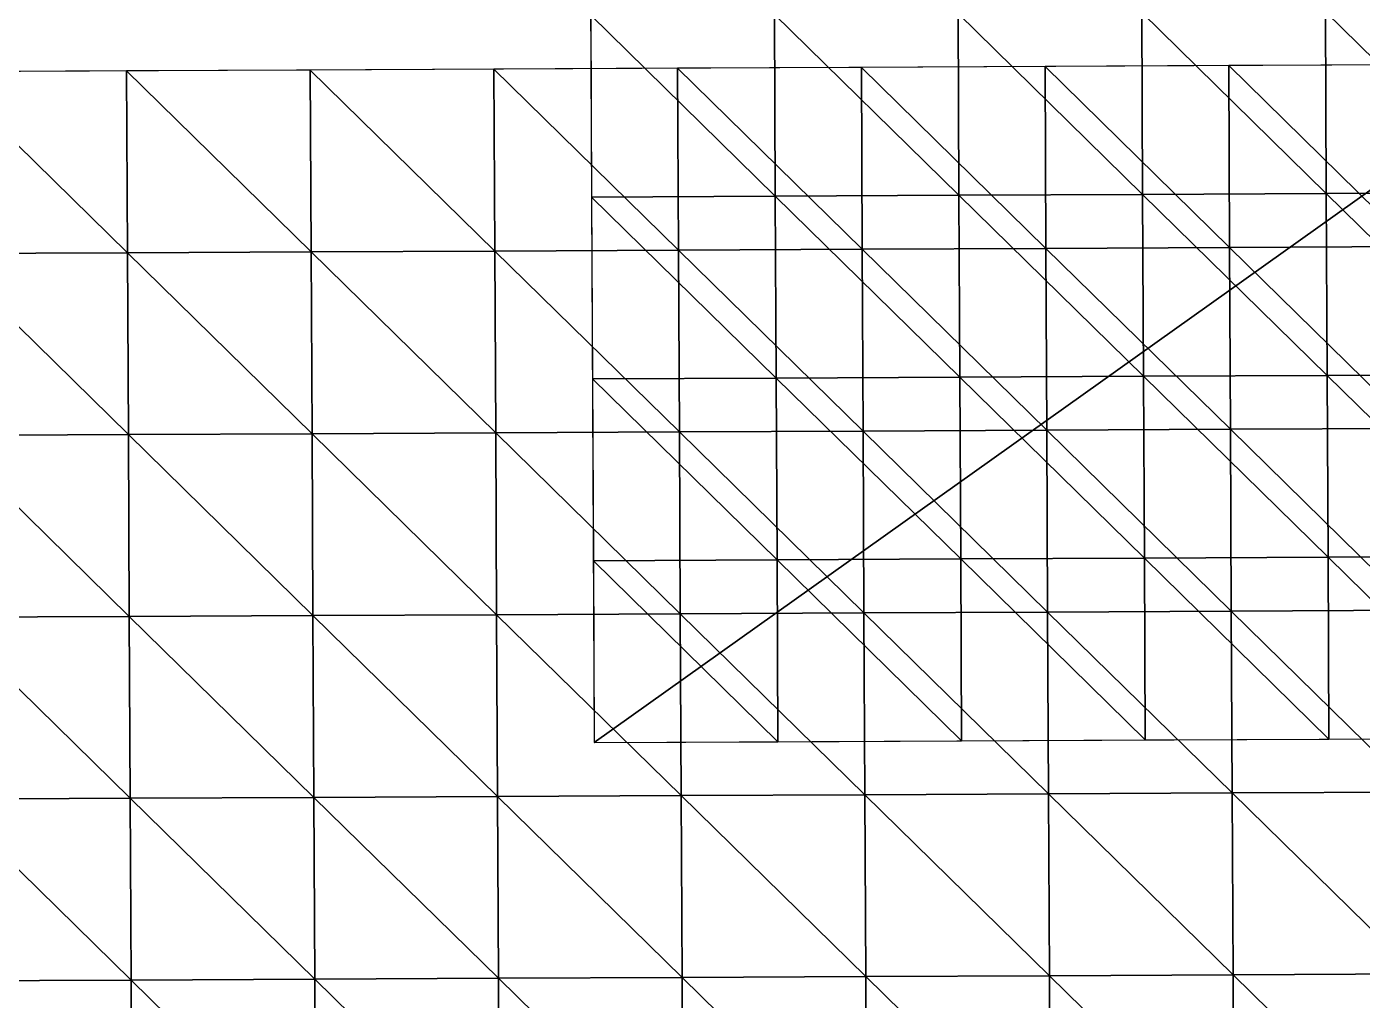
# Model space of a CAD drawing. Extents: x -372 to 678, y -263 to 741.
# Drawn here: x -102.3 to -11, y 197.1 to 263.7 of the extents above; entities that cross this region are included whole.
import ezdxf

# ---------------------------------------------------------------- set-up
doc = ezdxf.new("R2010")
doc.units = 0
doc.header["$LTSCALE"] = 0.0254
doc.layers.get('0').update_dxf_attribs({"linetype": 'CONTINUOUS'})
doc.layers.add('LOCATION_SNAPSHOT', color=144, linetype='CONTINUOUS')
doc.layers.add('LOCATION_TERRAIN', color=36, linetype='CONTINUOUS')

# ---------------------------------------------------------------- blocks, each defined once
blk = doc.blocks.new('LOCATION_SNAPSHOT')
at = {"color": 8}
mesh = blk.add_polyface(dxfattribs=at)
corners = [(-369.308, -262.945), (369.306, 262.947), (-371.821, 259.377), (371.824, -259.377)]
mesh.append_faces([[corners[k] for k in face] for face in [(0, 1, 2), (1, 0, 3)]], dxfattribs={"vtx0": -1, "color": 8})
blk = doc.blocks.new('LOCATION_TERRAIN')
at = {"color": 8}
mesh = blk.add_polyface(dxfattribs=at)
corners = [(-95.409, 248.271, -6.915), (-95.469, 260.707, -6.835), (-108.03, 260.647, -6.579)]
mesh.append_faces([[corners[k] for k in face] for face in [(0, 1, 2)]], dxfattribs={"color": 8})
mesh = blk.add_polyface(dxfattribs=at)
corners = [(-95.409, 248.271, -6.915), (-108.03, 260.647, -6.579), (-107.97, 248.21, -6.637)]
mesh.append_faces([[corners[k] for k in face] for face in [(0, 1, 2)]], dxfattribs={"color": 8})
mesh = blk.add_polyface(dxfattribs=at)
corners = [(-82.848, 248.331, -6.782), (-82.907, 260.768, -6.505), (-95.469, 260.707, -6.835)]
mesh.append_faces([[corners[k] for k in face] for face in [(0, 1, 2)]], dxfattribs={"color": 8})
mesh = blk.add_polyface(dxfattribs=at)
corners = [(-82.848, 248.331, -6.782), (-95.469, 260.707, -6.835), (-95.409, 248.271, -6.915)]
mesh.append_faces([[corners[k] for k in face] for face in [(0, 1, 2)]], dxfattribs={"color": 8})
mesh = blk.add_polyface(dxfattribs=at)
corners = [(-70.286, 248.392, -6.649), (-70.346, 260.828, -6.175), (-82.907, 260.768, -6.505)]
mesh.append_faces([[corners[k] for k in face] for face in [(0, 1, 2)]], dxfattribs={"color": 8})
mesh = blk.add_polyface(dxfattribs=at)
corners = [(-70.286, 248.392, -6.649), (-82.907, 260.768, -6.505), (-82.848, 248.331, -6.782)]
mesh.append_faces([[corners[k] for k in face] for face in [(0, 1, 2)]], dxfattribs={"color": 8})
mesh = blk.add_polyface(dxfattribs=at)
corners = [(-57.725, 248.452, -6.28), (-57.785, 260.889, -5.725), (-70.346, 260.828, -6.175)]
mesh.append_faces([[corners[k] for k in face] for face in [(0, 1, 2)]], dxfattribs={"color": 8})
mesh = blk.add_polyface(dxfattribs=at)
corners = [(-57.725, 248.452, -6.28), (-70.346, 260.828, -6.175), (-70.286, 248.392, -6.649)]
mesh.append_faces([[corners[k] for k in face] for face in [(0, 1, 2)]], dxfattribs={"color": 8})
mesh = blk.add_polyface(dxfattribs=at)
corners = [(-45.163, 248.513, -5.521), (-45.223, 260.949, -5.075), (-57.785, 260.889, -5.725)]
mesh.append_faces([[corners[k] for k in face] for face in [(0, 1, 2)]], dxfattribs={"color": 8})
mesh = blk.add_polyface(dxfattribs=at)
corners = [(-45.163, 248.513, -5.521), (-57.785, 260.889, -5.725), (-57.725, 248.452, -6.28)]
mesh.append_faces([[corners[k] for k in face] for face in [(0, 1, 2)]], dxfattribs={"color": 8})
mesh = blk.add_polyface(dxfattribs=at)
corners = [(-32.602, 248.573, -4.763), (-32.662, 261.01, -4.425), (-45.223, 260.949, -5.075)]
mesh.append_faces([[corners[k] for k in face] for face in [(0, 1, 2)]], dxfattribs={"color": 8})
mesh = blk.add_polyface(dxfattribs=at)
corners = [(-32.602, 248.573, -4.763), (-45.223, 260.949, -5.075), (-45.163, 248.513, -5.521)]
mesh.append_faces([[corners[k] for k in face] for face in [(0, 1, 2)]], dxfattribs={"color": 8})
mesh = blk.add_polyface(dxfattribs=at)
corners = [(-20.04, 248.634, -4.085), (-20.1, 261.07, -3.89), (-32.662, 261.01, -4.425)]
mesh.append_faces([[corners[k] for k in face] for face in [(0, 1, 2)]], dxfattribs={"color": 8})
mesh = blk.add_polyface(dxfattribs=at)
corners = [(-20.04, 248.634, -4.085), (-32.662, 261.01, -4.425), (-32.602, 248.573, -4.763)]
mesh.append_faces([[corners[k] for k in face] for face in [(0, 1, 2)]], dxfattribs={"color": 8})
mesh = blk.add_polyface(dxfattribs=at)
corners = [(-7.479, 248.694, -3.558), (-7.539, 261.131, -3.57), (-20.1, 261.07, -3.89)]
mesh.append_faces([[corners[k] for k in face] for face in [(0, 1, 2)]], dxfattribs={"color": 8})
mesh = blk.add_polyface(dxfattribs=at)
corners = [(-7.479, 248.694, -3.558), (-20.1, 261.07, -3.89), (-20.04, 248.634, -4.085)]
mesh.append_faces([[corners[k] for k in face] for face in [(0, 1, 2)]], dxfattribs={"color": 8})
mesh = blk.add_polyface(dxfattribs=at)
corners = [(-57.665, 236.016, -6.896), (-57.725, 248.452, -6.28), (-70.286, 248.392, -6.649)]
mesh.append_faces([[corners[k] for k in face] for face in [(0, 1, 2)]], dxfattribs={"color": 8})
mesh = blk.add_polyface(dxfattribs=at)
corners = [(-45.103, 236.077, -6.03), (-45.163, 248.513, -5.521), (-57.725, 248.452, -6.28)]
mesh.append_faces([[corners[k] for k in face] for face in [(0, 1, 2)]], dxfattribs={"color": 8})
mesh = blk.add_polyface(dxfattribs=at)
corners = [(-45.103, 236.077, -6.03), (-57.725, 248.452, -6.28), (-57.665, 236.016, -6.896)]
mesh.append_faces([[corners[k] for k in face] for face in [(0, 1, 2)]], dxfattribs={"color": 8})
mesh = blk.add_polyface(dxfattribs=at)
corners = [(-32.542, 236.137, -5.163), (-32.602, 248.573, -4.763), (-45.163, 248.513, -5.521)]
mesh.append_faces([[corners[k] for k in face] for face in [(0, 1, 2)]], dxfattribs={"color": 8})
mesh = blk.add_polyface(dxfattribs=at)
corners = [(-32.542, 236.137, -5.163), (-45.163, 248.513, -5.521), (-45.103, 236.077, -6.03)]
mesh.append_faces([[corners[k] for k in face] for face in [(0, 1, 2)]], dxfattribs={"color": 8})
mesh = blk.add_polyface(dxfattribs=at)
corners = [(-19.98, 236.198, -4.339), (-20.04, 248.634, -4.085), (-32.602, 248.573, -4.763)]
mesh.append_faces([[corners[k] for k in face] for face in [(0, 1, 2)]], dxfattribs={"color": 8})
mesh = blk.add_polyface(dxfattribs=at)
corners = [(-19.98, 236.198, -4.339), (-32.602, 248.573, -4.763), (-32.542, 236.137, -5.163)]
mesh.append_faces([[corners[k] for k in face] for face in [(0, 1, 2)]], dxfattribs={"color": 8})
mesh = blk.add_polyface(dxfattribs=at)
corners = [(-7.419, 236.258, -3.595), (-7.479, 248.694, -3.558), (-20.04, 248.634, -4.085)]
mesh.append_faces([[corners[k] for k in face] for face in [(0, 1, 2)]], dxfattribs={"color": 8})
mesh = blk.add_polyface(dxfattribs=at)
corners = [(-7.419, 236.258, -3.595), (-20.04, 248.634, -4.085), (-19.98, 236.198, -4.339)]
mesh.append_faces([[corners[k] for k in face] for face in [(0, 1, 2)]], dxfattribs={"color": 8})
mesh = blk.add_polyface(dxfattribs=at)
corners = [(-95.349, 235.835, -7.004), (-95.409, 248.271, -6.915), (-107.97, 248.21, -6.637)]
mesh.append_faces([[corners[k] for k in face] for face in [(0, 1, 2)]], dxfattribs={"color": 8})
mesh = blk.add_polyface(dxfattribs=at)
corners = [(-95.349, 235.835, -7.004), (-107.97, 248.21, -6.637), (-107.911, 235.774, -6.701)]
mesh.append_faces([[corners[k] for k in face] for face in [(0, 1, 2)]], dxfattribs={"color": 8})
mesh = blk.add_polyface(dxfattribs=at)
corners = [(-82.788, 235.895, -7.088), (-82.848, 248.331, -6.782), (-95.409, 248.271, -6.915)]
mesh.append_faces([[corners[k] for k in face] for face in [(0, 1, 2)]], dxfattribs={"color": 8})
mesh = blk.add_polyface(dxfattribs=at)
corners = [(-82.788, 235.895, -7.088), (-95.409, 248.271, -6.915), (-95.349, 235.835, -7.004)]
mesh.append_faces([[corners[k] for k in face] for face in [(0, 1, 2)]], dxfattribs={"color": 8})
mesh = blk.add_polyface(dxfattribs=at)
corners = [(-70.226, 235.956, -7.171), (-70.286, 248.392, -6.649), (-82.848, 248.331, -6.782)]
mesh.append_faces([[corners[k] for k in face] for face in [(0, 1, 2)]], dxfattribs={"color": 8})
mesh = blk.add_polyface(dxfattribs=at)
corners = [(-70.226, 235.956, -7.171), (-82.848, 248.331, -6.782), (-82.788, 235.895, -7.088)]
mesh.append_faces([[corners[k] for k in face] for face in [(0, 1, 2)]], dxfattribs={"color": 8})
mesh = blk.add_polyface(dxfattribs=at)
corners = [(-57.665, 236.016, -6.896), (-70.286, 248.392, -6.649), (-70.226, 235.956, -7.171)]
mesh.append_faces([[corners[k] for k in face] for face in [(0, 1, 2)]], dxfattribs={"color": 8})
mesh = blk.add_polyface(dxfattribs=at)
corners = [(-95.289, 223.398, -7.092), (-95.349, 235.835, -7.004), (-107.911, 235.774, -6.701)]
mesh.append_faces([[corners[k] for k in face] for face in [(0, 1, 2)]], dxfattribs={"color": 8})
mesh = blk.add_polyface(dxfattribs=at)
corners = [(-95.289, 223.398, -7.092), (-107.911, 235.774, -6.701), (-107.851, 223.338, -6.766)]
mesh.append_faces([[corners[k] for k in face] for face in [(0, 1, 2)]], dxfattribs={"color": 8})
mesh = blk.add_polyface(dxfattribs=at)
corners = [(-82.728, 223.459, -7.393), (-82.788, 235.895, -7.088), (-95.349, 235.835, -7.004)]
mesh.append_faces([[corners[k] for k in face] for face in [(0, 1, 2)]], dxfattribs={"color": 8})
mesh = blk.add_polyface(dxfattribs=at)
corners = [(-82.728, 223.459, -7.393), (-95.349, 235.835, -7.004), (-95.289, 223.398, -7.092)]
mesh.append_faces([[corners[k] for k in face] for face in [(0, 1, 2)]], dxfattribs={"color": 8})
mesh = blk.add_polyface(dxfattribs=at)
corners = [(-70.166, 223.519, -7.694), (-70.226, 235.956, -7.171), (-82.788, 235.895, -7.088)]
mesh.append_faces([[corners[k] for k in face] for face in [(0, 1, 2)]], dxfattribs={"color": 8})
mesh = blk.add_polyface(dxfattribs=at)
corners = [(-70.166, 223.519, -7.694), (-82.788, 235.895, -7.088), (-82.728, 223.459, -7.393)]
mesh.append_faces([[corners[k] for k in face] for face in [(0, 1, 2)]], dxfattribs={"color": 8})
mesh = blk.add_polyface(dxfattribs=at)
corners = [(-57.605, 223.58, -7.513), (-57.665, 236.016, -6.896), (-70.226, 235.956, -7.171)]
mesh.append_faces([[corners[k] for k in face] for face in [(0, 1, 2)]], dxfattribs={"color": 8})
mesh = blk.add_polyface(dxfattribs=at)
corners = [(-57.605, 223.58, -7.513), (-70.226, 235.956, -7.171), (-70.166, 223.519, -7.694)]
mesh.append_faces([[corners[k] for k in face] for face in [(0, 1, 2)]], dxfattribs={"color": 8})
mesh = blk.add_polyface(dxfattribs=at)
corners = [(-45.043, 223.64, -6.538), (-45.103, 236.077, -6.03), (-57.665, 236.016, -6.896)]
mesh.append_faces([[corners[k] for k in face] for face in [(0, 1, 2)]], dxfattribs={"color": 8})
mesh = blk.add_polyface(dxfattribs=at)
corners = [(-45.043, 223.64, -6.538), (-57.665, 236.016, -6.896), (-57.605, 223.58, -7.513)]
mesh.append_faces([[corners[k] for k in face] for face in [(0, 1, 2)]], dxfattribs={"color": 8})
mesh = blk.add_polyface(dxfattribs=at)
corners = [(-32.482, 223.701, -5.563), (-32.542, 236.137, -5.163), (-45.103, 236.077, -6.03)]
mesh.append_faces([[corners[k] for k in face] for face in [(0, 1, 2)]], dxfattribs={"color": 8})
mesh = blk.add_polyface(dxfattribs=at)
corners = [(-32.482, 223.701, -5.563), (-45.103, 236.077, -6.03), (-45.043, 223.64, -6.538)]
mesh.append_faces([[corners[k] for k in face] for face in [(0, 1, 2)]], dxfattribs={"color": 8})
mesh = blk.add_polyface(dxfattribs=at)
corners = [(-19.92, 223.761, -4.592), (-19.98, 236.198, -4.339), (-32.542, 236.137, -5.163)]
mesh.append_faces([[corners[k] for k in face] for face in [(0, 1, 2)]], dxfattribs={"color": 8})
mesh = blk.add_polyface(dxfattribs=at)
corners = [(-19.92, 223.761, -4.592), (-32.542, 236.137, -5.163), (-32.482, 223.701, -5.563)]
mesh.append_faces([[corners[k] for k in face] for face in [(0, 1, 2)]], dxfattribs={"color": 8})
mesh = blk.add_polyface(dxfattribs=at)
corners = [(-7.359, 223.822, -3.632), (-7.419, 236.258, -3.595), (-19.98, 236.198, -4.339)]
mesh.append_faces([[corners[k] for k in face] for face in [(0, 1, 2)]], dxfattribs={"color": 8})
mesh = blk.add_polyface(dxfattribs=at)
corners = [(-7.359, 223.822, -3.632), (-19.98, 236.198, -4.339), (-19.92, 223.761, -4.592)]
mesh.append_faces([[corners[k] for k in face] for face in [(0, 1, 2)]], dxfattribs={"color": 8})
mesh = blk.add_polyface(dxfattribs=at)
corners = [(-7.299, 211.386, -4.933), (-7.359, 223.822, -3.632), (-19.92, 223.761, -4.592)]
mesh.append_faces([[corners[k] for k in face] for face in [(0, 1, 2)]], dxfattribs={"color": 8})
mesh = blk.add_polyface(dxfattribs=at)
corners = [(-95.229, 210.962, -7.465), (-95.289, 223.398, -7.092), (-107.851, 223.338, -6.766)]
mesh.append_faces([[corners[k] for k in face] for face in [(0, 1, 2)]], dxfattribs={"color": 8})
mesh = blk.add_polyface(dxfattribs=at)
corners = [(-95.229, 210.962, -7.465), (-107.851, 223.338, -6.766), (-107.791, 210.902, -6.948)]
mesh.append_faces([[corners[k] for k in face] for face in [(0, 1, 2)]], dxfattribs={"color": 8})
mesh = blk.add_polyface(dxfattribs=at)
corners = [(-82.668, 211.023, -7.983), (-82.728, 223.459, -7.393), (-95.289, 223.398, -7.092)]
mesh.append_faces([[corners[k] for k in face] for face in [(0, 1, 2)]], dxfattribs={"color": 8})
mesh = blk.add_polyface(dxfattribs=at)
corners = [(-82.668, 211.023, -7.983), (-95.289, 223.398, -7.092), (-95.229, 210.962, -7.465)]
mesh.append_faces([[corners[k] for k in face] for face in [(0, 1, 2)]], dxfattribs={"color": 8})
mesh = blk.add_polyface(dxfattribs=at)
corners = [(-70.106, 211.083, -8.501), (-70.166, 223.519, -7.694), (-82.728, 223.459, -7.393)]
mesh.append_faces([[corners[k] for k in face] for face in [(0, 1, 2)]], dxfattribs={"color": 8})
mesh = blk.add_polyface(dxfattribs=at)
corners = [(-70.106, 211.083, -8.501), (-82.728, 223.459, -7.393), (-82.668, 211.023, -7.983)]
mesh.append_faces([[corners[k] for k in face] for face in [(0, 1, 2)]], dxfattribs={"color": 8})
mesh = blk.add_polyface(dxfattribs=at)
corners = [(-57.545, 211.144, -8.521), (-57.605, 223.58, -7.513), (-70.166, 223.519, -7.694)]
mesh.append_faces([[corners[k] for k in face] for face in [(0, 1, 2)]], dxfattribs={"color": 8})
mesh = blk.add_polyface(dxfattribs=at)
corners = [(-57.545, 211.144, -8.521), (-70.166, 223.519, -7.694), (-70.106, 211.083, -8.501)]
mesh.append_faces([[corners[k] for k in face] for face in [(0, 1, 2)]], dxfattribs={"color": 8})
mesh = blk.add_polyface(dxfattribs=at)
corners = [(-44.983, 211.204, -7.719), (-45.043, 223.64, -6.538), (-57.605, 223.58, -7.513)]
mesh.append_faces([[corners[k] for k in face] for face in [(0, 1, 2)]], dxfattribs={"color": 8})
mesh = blk.add_polyface(dxfattribs=at)
corners = [(-44.983, 211.204, -7.719), (-57.605, 223.58, -7.513), (-57.545, 211.144, -8.521)]
mesh.append_faces([[corners[k] for k in face] for face in [(0, 1, 2)]], dxfattribs={"color": 8})
mesh = blk.add_polyface(dxfattribs=at)
corners = [(-32.422, 211.265, -6.917), (-32.482, 223.701, -5.563), (-45.043, 223.64, -6.538)]
mesh.append_faces([[corners[k] for k in face] for face in [(0, 1, 2)]], dxfattribs={"color": 8})
mesh = blk.add_polyface(dxfattribs=at)
corners = [(-32.422, 211.265, -6.917), (-45.043, 223.64, -6.538), (-44.983, 211.204, -7.719)]
mesh.append_faces([[corners[k] for k in face] for face in [(0, 1, 2)]], dxfattribs={"color": 8})
mesh = blk.add_polyface(dxfattribs=at)
corners = [(-19.86, 211.325, -6.017), (-19.92, 223.761, -4.592), (-32.482, 223.701, -5.563)]
mesh.append_faces([[corners[k] for k in face] for face in [(0, 1, 2)]], dxfattribs={"color": 8})
mesh = blk.add_polyface(dxfattribs=at)
corners = [(-19.86, 211.325, -6.017), (-32.482, 223.701, -5.563), (-32.422, 211.265, -6.917)]
mesh.append_faces([[corners[k] for k in face] for face in [(0, 1, 2)]], dxfattribs={"color": 8})
mesh = blk.add_polyface(dxfattribs=at)
corners = [(-7.299, 211.386, -4.933), (-19.92, 223.761, -4.592), (-19.86, 211.325, -6.017)]
mesh.append_faces([[corners[k] for k in face] for face in [(0, 1, 2)]], dxfattribs={"color": 8})
mesh = blk.add_polyface(dxfattribs=at)
corners = [(-82.608, 198.586, -8.618), (-82.668, 211.023, -7.983), (-95.229, 210.962, -7.465)]
mesh.append_faces([[corners[k] for k in face] for face in [(0, 1, 2)]], dxfattribs={"color": 8})
mesh = blk.add_polyface(dxfattribs=at)
corners = [(-70.046, 198.647, -9.352), (-70.106, 211.083, -8.501), (-82.668, 211.023, -7.983)]
mesh.append_faces([[corners[k] for k in face] for face in [(0, 1, 2)]], dxfattribs={"color": 8})
mesh = blk.add_polyface(dxfattribs=at)
corners = [(-70.046, 198.647, -9.352), (-82.668, 211.023, -7.983), (-82.608, 198.586, -8.618)]
mesh.append_faces([[corners[k] for k in face] for face in [(0, 1, 2)]], dxfattribs={"color": 8})
mesh = blk.add_polyface(dxfattribs=at)
corners = [(-57.485, 198.707, -9.589), (-57.545, 211.144, -8.521), (-70.106, 211.083, -8.501)]
mesh.append_faces([[corners[k] for k in face] for face in [(0, 1, 2)]], dxfattribs={"color": 8})
mesh = blk.add_polyface(dxfattribs=at)
corners = [(-57.485, 198.707, -9.589), (-70.106, 211.083, -8.501), (-70.046, 198.647, -9.352)]
mesh.append_faces([[corners[k] for k in face] for face in [(0, 1, 2)]], dxfattribs={"color": 8})
mesh = blk.add_polyface(dxfattribs=at)
corners = [(-44.924, 198.768, -9.004), (-44.983, 211.204, -7.719), (-57.545, 211.144, -8.521)]
mesh.append_faces([[corners[k] for k in face] for face in [(0, 1, 2)]], dxfattribs={"color": 8})
mesh = blk.add_polyface(dxfattribs=at)
corners = [(-44.924, 198.768, -9.004), (-57.545, 211.144, -8.521), (-57.485, 198.707, -9.589)]
mesh.append_faces([[corners[k] for k in face] for face in [(0, 1, 2)]], dxfattribs={"color": 8})
mesh = blk.add_polyface(dxfattribs=at)
corners = [(-32.362, 198.828, -8.419), (-32.422, 211.265, -6.917), (-44.983, 211.204, -7.719)]
mesh.append_faces([[corners[k] for k in face] for face in [(0, 1, 2)]], dxfattribs={"color": 8})
mesh = blk.add_polyface(dxfattribs=at)
corners = [(-32.362, 198.828, -8.419), (-44.983, 211.204, -7.719), (-44.924, 198.768, -9.004)]
mesh.append_faces([[corners[k] for k in face] for face in [(0, 1, 2)]], dxfattribs={"color": 8})
mesh = blk.add_polyface(dxfattribs=at)
corners = [(-19.801, 198.889, -7.624), (-19.86, 211.325, -6.017), (-32.422, 211.265, -6.917)]
mesh.append_faces([[corners[k] for k in face] for face in [(0, 1, 2)]], dxfattribs={"color": 8})
mesh = blk.add_polyface(dxfattribs=at)
corners = [(-19.801, 198.889, -7.624), (-32.422, 211.265, -6.917), (-32.362, 198.828, -8.419)]
mesh.append_faces([[corners[k] for k in face] for face in [(0, 1, 2)]], dxfattribs={"color": 8})
mesh = blk.add_polyface(dxfattribs=at)
corners = [(-7.239, 198.949, -6.431), (-7.299, 211.386, -4.933), (-19.86, 211.325, -6.017)]
mesh.append_faces([[corners[k] for k in face] for face in [(0, 1, 2)]], dxfattribs={"color": 8})
mesh = blk.add_polyface(dxfattribs=at)
corners = [(-7.239, 198.949, -6.431), (-19.86, 211.325, -6.017), (-19.801, 198.889, -7.624)]
mesh.append_faces([[corners[k] for k in face] for face in [(0, 1, 2)]], dxfattribs={"color": 8})
mesh = blk.add_polyface(dxfattribs=at)
corners = [(-95.169, 198.526, -7.883), (-95.229, 210.962, -7.465), (-107.791, 210.902, -6.948)]
mesh.append_faces([[corners[k] for k in face] for face in [(0, 1, 2)]], dxfattribs={"color": 8})
mesh = blk.add_polyface(dxfattribs=at)
corners = [(-95.169, 198.526, -7.883), (-107.791, 210.902, -6.948), (-107.731, 198.465, -7.148)]
mesh.append_faces([[corners[k] for k in face] for face in [(0, 1, 2)]], dxfattribs={"color": 8})
mesh = blk.add_polyface(dxfattribs=at)
corners = [(-82.608, 198.586, -8.618), (-95.229, 210.962, -7.465), (-95.169, 198.526, -7.883)]
mesh.append_faces([[corners[k] for k in face] for face in [(0, 1, 2)]], dxfattribs={"color": 8})
mesh = blk.add_polyface(dxfattribs=at)
corners = [(-95.11, 186.09, -8.3), (-95.169, 198.526, -7.883), (-107.731, 198.465, -7.148)]
mesh.append_faces([[corners[k] for k in face] for face in [(0, 1, 2)]], dxfattribs={"color": 8})
mesh = blk.add_polyface(dxfattribs=at)
corners = [(-95.11, 186.09, -8.3), (-107.731, 198.465, -7.148), (-107.671, 186.029, -7.348)]
mesh.append_faces([[corners[k] for k in face] for face in [(0, 1, 2)]], dxfattribs={"color": 8})
mesh = blk.add_polyface(dxfattribs=at)
corners = [(-82.548, 186.15, -9.252), (-82.608, 198.586, -8.618), (-95.169, 198.526, -7.883)]
mesh.append_faces([[corners[k] for k in face] for face in [(0, 1, 2)]], dxfattribs={"color": 8})
mesh = blk.add_polyface(dxfattribs=at)
corners = [(-82.548, 186.15, -9.252), (-95.169, 198.526, -7.883), (-95.11, 186.09, -8.3)]
mesh.append_faces([[corners[k] for k in face] for face in [(0, 1, 2)]], dxfattribs={"color": 8})
mesh = blk.add_polyface(dxfattribs=at)
corners = [(-69.987, 186.211, -10.204), (-70.046, 198.647, -9.352), (-82.608, 198.586, -8.618)]
mesh.append_faces([[corners[k] for k in face] for face in [(0, 1, 2)]], dxfattribs={"color": 8})
mesh = blk.add_polyface(dxfattribs=at)
corners = [(-69.987, 186.211, -10.204), (-82.608, 198.586, -8.618), (-82.548, 186.15, -9.252)]
mesh.append_faces([[corners[k] for k in face] for face in [(0, 1, 2)]], dxfattribs={"color": 8})
mesh = blk.add_polyface(dxfattribs=at)
corners = [(-57.425, 186.271, -10.658), (-57.485, 198.707, -9.589), (-70.046, 198.647, -9.352)]
mesh.append_faces([[corners[k] for k in face] for face in [(0, 1, 2)]], dxfattribs={"color": 8})
mesh = blk.add_polyface(dxfattribs=at)
corners = [(-57.425, 186.271, -10.658), (-70.046, 198.647, -9.352), (-69.987, 186.211, -10.204)]
mesh.append_faces([[corners[k] for k in face] for face in [(0, 1, 2)]], dxfattribs={"color": 8})
mesh = blk.add_polyface(dxfattribs=at)
corners = [(-44.864, 186.332, -10.29), (-44.924, 198.768, -9.004), (-57.485, 198.707, -9.589)]
mesh.append_faces([[corners[k] for k in face] for face in [(0, 1, 2)]], dxfattribs={"color": 8})
mesh = blk.add_polyface(dxfattribs=at)
corners = [(-44.864, 186.332, -10.29), (-57.485, 198.707, -9.589), (-57.425, 186.271, -10.658)]
mesh.append_faces([[corners[k] for k in face] for face in [(0, 1, 2)]], dxfattribs={"color": 8})
mesh = blk.add_polyface(dxfattribs=at)
corners = [(-32.302, 186.392, -9.922), (-32.362, 198.828, -8.419), (-44.924, 198.768, -9.004)]
mesh.append_faces([[corners[k] for k in face] for face in [(0, 1, 2)]], dxfattribs={"color": 8})
mesh = blk.add_polyface(dxfattribs=at)
corners = [(-32.302, 186.392, -9.922), (-44.924, 198.768, -9.004), (-44.864, 186.332, -10.29)]
mesh.append_faces([[corners[k] for k in face] for face in [(0, 1, 2)]], dxfattribs={"color": 8})
mesh = blk.add_polyface(dxfattribs=at)
corners = [(-19.741, 186.453, -9.23), (-19.801, 198.889, -7.624), (-32.362, 198.828, -8.419)]
mesh.append_faces([[corners[k] for k in face] for face in [(0, 1, 2)]], dxfattribs={"color": 8})
mesh = blk.add_polyface(dxfattribs=at)
corners = [(-19.741, 186.453, -9.23), (-32.362, 198.828, -8.419), (-32.302, 186.392, -9.922)]
mesh.append_faces([[corners[k] for k in face] for face in [(0, 1, 2)]], dxfattribs={"color": 8})
mesh = blk.add_polyface(dxfattribs=at)
corners = [(-7.179, 186.513, -7.929), (-7.239, 198.949, -6.431), (-19.801, 198.889, -7.624)]
mesh.append_faces([[corners[k] for k in face] for face in [(0, 1, 2)]], dxfattribs={"color": 8})
mesh = blk.add_polyface(dxfattribs=at)
corners = [(-7.179, 186.513, -7.929), (-19.801, 198.889, -7.624), (-19.741, 186.453, -9.23)]
mesh.append_faces([[corners[k] for k in face] for face in [(0, 1, 2)]], dxfattribs={"color": 8})
blk = doc.blocks.new('LOCATION_SNAPSHOT_1')
at = {"color": 8}
mesh = blk.add_polyface(dxfattribs=at)
corners = [(-63.49, 214.773), (675.116, 740.668), (-66.007, 737.092), (677.638, 218.347)]
mesh.append_faces([[corners[k] for k in face] for face in [(0, 1, 2), (1, 0, 3)]], dxfattribs={"vtx0": -1, "color": 8})
blk = doc.blocks.new('LOCATION_TERRAIN_1')
at = {"color": 8}
mesh = blk.add_polyface(dxfattribs=at)
corners = [(-51.109, 252.142, -5.715), (-51.169, 264.578, -5.41), (-63.73, 264.518, -6.001)]
mesh.append_faces([[corners[k] for k in face] for face in [(0, 1, 2)]], dxfattribs={"color": 8})
mesh = blk.add_polyface(dxfattribs=at)
corners = [(-51.109, 252.142, -5.715), (-63.73, 264.518, -6.001), (-63.67, 252.081, -6.391)]
mesh.append_faces([[corners[k] for k in face] for face in [(0, 1, 2)]], dxfattribs={"color": 8})
mesh = blk.add_polyface(dxfattribs=at)
corners = [(-38.547, 252.202, -4.988), (-38.607, 264.639, -4.793), (-51.169, 264.578, -5.41)]
mesh.append_faces([[corners[k] for k in face] for face in [(0, 1, 2)]], dxfattribs={"color": 8})
mesh = blk.add_polyface(dxfattribs=at)
corners = [(-38.547, 252.202, -4.988), (-51.169, 264.578, -5.41), (-51.109, 252.142, -5.715)]
mesh.append_faces([[corners[k] for k in face] for face in [(0, 1, 2)]], dxfattribs={"color": 8})
mesh = blk.add_polyface(dxfattribs=at)
corners = [(-25.986, 252.263, -4.262), (-26.046, 264.699, -4.175), (-38.607, 264.639, -4.793)]
mesh.append_faces([[corners[k] for k in face] for face in [(0, 1, 2)]], dxfattribs={"color": 8})
mesh = blk.add_polyface(dxfattribs=at)
corners = [(-25.986, 252.263, -4.262), (-38.607, 264.639, -4.793), (-38.547, 252.202, -4.988)]
mesh.append_faces([[corners[k] for k in face] for face in [(0, 1, 2)]], dxfattribs={"color": 8})
mesh = blk.add_polyface(dxfattribs=at)
corners = [(-13.424, 252.323, -3.766), (-13.484, 264.76, -3.846), (-26.046, 264.699, -4.175)]
mesh.append_faces([[corners[k] for k in face] for face in [(0, 1, 2)]], dxfattribs={"color": 8})
mesh = blk.add_polyface(dxfattribs=at)
corners = [(-13.424, 252.323, -3.766), (-26.046, 264.699, -4.175), (-25.986, 252.263, -4.262)]
mesh.append_faces([[corners[k] for k in face] for face in [(0, 1, 2)]], dxfattribs={"color": 8})
mesh = blk.add_polyface(dxfattribs=at)
corners = [(-0.863, 252.384, -3.303), (-0.923, 264.82, -3.558), (-13.484, 264.76, -3.846)]
mesh.append_faces([[corners[k] for k in face] for face in [(0, 1, 2)]], dxfattribs={"color": 8})
mesh = blk.add_polyface(dxfattribs=at)
corners = [(-0.863, 252.384, -3.303), (-13.484, 264.76, -3.846), (-13.424, 252.323, -3.766)]
mesh.append_faces([[corners[k] for k in face] for face in [(0, 1, 2)]], dxfattribs={"color": 8})
mesh = blk.add_polyface(dxfattribs=at)
corners = [(-51.049, 239.706, -6.274), (-51.109, 252.142, -5.715), (-63.67, 252.081, -6.391)]
mesh.append_faces([[corners[k] for k in face] for face in [(0, 1, 2)]], dxfattribs={"color": 8})
mesh = blk.add_polyface(dxfattribs=at)
corners = [(-38.487, 239.766, -5.439), (-38.547, 252.202, -4.988), (-51.109, 252.142, -5.715)]
mesh.append_faces([[corners[k] for k in face] for face in [(0, 1, 2)]], dxfattribs={"color": 8})
mesh = blk.add_polyface(dxfattribs=at)
corners = [(-38.487, 239.766, -5.439), (-51.109, 252.142, -5.715), (-51.049, 239.706, -6.274)]
mesh.append_faces([[corners[k] for k in face] for face in [(0, 1, 2)]], dxfattribs={"color": 8})
mesh = blk.add_polyface(dxfattribs=at)
corners = [(-25.926, 239.827, -4.604), (-25.986, 252.263, -4.262), (-38.547, 252.202, -4.988)]
mesh.append_faces([[corners[k] for k in face] for face in [(0, 1, 2)]], dxfattribs={"color": 8})
mesh = blk.add_polyface(dxfattribs=at)
corners = [(-25.926, 239.827, -4.604), (-38.547, 252.202, -4.988), (-38.487, 239.766, -5.439)]
mesh.append_faces([[corners[k] for k in face] for face in [(0, 1, 2)]], dxfattribs={"color": 8})
mesh = blk.add_polyface(dxfattribs=at)
corners = [(-13.364, 239.887, -3.905), (-13.424, 252.323, -3.766), (-25.986, 252.263, -4.262)]
mesh.append_faces([[corners[k] for k in face] for face in [(0, 1, 2)]], dxfattribs={"color": 8})
mesh = blk.add_polyface(dxfattribs=at)
corners = [(-13.364, 239.887, -3.905), (-25.986, 252.263, -4.262), (-25.926, 239.827, -4.604)]
mesh.append_faces([[corners[k] for k in face] for face in [(0, 1, 2)]], dxfattribs={"color": 8})
mesh = blk.add_polyface(dxfattribs=at)
corners = [(-0.803, 239.948, -3.225), (-0.863, 252.384, -3.303), (-13.424, 252.323, -3.766)]
mesh.append_faces([[corners[k] for k in face] for face in [(0, 1, 2)]], dxfattribs={"color": 8})
mesh = blk.add_polyface(dxfattribs=at)
corners = [(-0.803, 239.948, -3.225), (-13.424, 252.323, -3.766), (-13.364, 239.887, -3.905)]
mesh.append_faces([[corners[k] for k in face] for face in [(0, 1, 2)]], dxfattribs={"color": 8})
mesh = blk.add_polyface(dxfattribs=at)
corners = [(-51.049, 239.706, -6.274), (-63.67, 252.081, -6.391), (-63.61, 239.645, -7.028)]
mesh.append_faces([[corners[k] for k in face] for face in [(0, 1, 2)]], dxfattribs={"color": 8})
mesh = blk.add_polyface(dxfattribs=at)
corners = [(-50.989, 227.27, -6.834), (-51.049, 239.706, -6.274), (-63.61, 239.645, -7.028)]
mesh.append_faces([[corners[k] for k in face] for face in [(0, 1, 2)]], dxfattribs={"color": 8})
mesh = blk.add_polyface(dxfattribs=at)
corners = [(-50.989, 227.27, -6.834), (-63.61, 239.645, -7.028), (-63.55, 227.209, -7.665)]
mesh.append_faces([[corners[k] for k in face] for face in [(0, 1, 2)]], dxfattribs={"color": 8})
mesh = blk.add_polyface(dxfattribs=at)
corners = [(-38.427, 227.33, -5.89), (-38.487, 239.766, -5.439), (-51.049, 239.706, -6.274)]
mesh.append_faces([[corners[k] for k in face] for face in [(0, 1, 2)]], dxfattribs={"color": 8})
mesh = blk.add_polyface(dxfattribs=at)
corners = [(-38.427, 227.33, -5.89), (-51.049, 239.706, -6.274), (-50.989, 227.27, -6.834)]
mesh.append_faces([[corners[k] for k in face] for face in [(0, 1, 2)]], dxfattribs={"color": 8})
mesh = blk.add_polyface(dxfattribs=at)
corners = [(-25.866, 227.391, -4.947), (-25.926, 239.827, -4.604), (-38.487, 239.766, -5.439)]
mesh.append_faces([[corners[k] for k in face] for face in [(0, 1, 2)]], dxfattribs={"color": 8})
mesh = blk.add_polyface(dxfattribs=at)
corners = [(-25.866, 227.391, -4.947), (-38.487, 239.766, -5.439), (-38.427, 227.33, -5.89)]
mesh.append_faces([[corners[k] for k in face] for face in [(0, 1, 2)]], dxfattribs={"color": 8})
mesh = blk.add_polyface(dxfattribs=at)
corners = [(-13.304, 227.451, -4.044), (-13.364, 239.887, -3.905), (-25.926, 239.827, -4.604)]
mesh.append_faces([[corners[k] for k in face] for face in [(0, 1, 2)]], dxfattribs={"color": 8})
mesh = blk.add_polyface(dxfattribs=at)
corners = [(-13.304, 227.451, -4.044), (-25.926, 239.827, -4.604), (-25.866, 227.391, -4.947)]
mesh.append_faces([[corners[k] for k in face] for face in [(0, 1, 2)]], dxfattribs={"color": 8})
mesh = blk.add_polyface(dxfattribs=at)
corners = [(-0.743, 227.512, -3.147), (-0.803, 239.948, -3.225), (-13.364, 239.887, -3.905)]
mesh.append_faces([[corners[k] for k in face] for face in [(0, 1, 2)]], dxfattribs={"color": 8})
mesh = blk.add_polyface(dxfattribs=at)
corners = [(-0.743, 227.512, -3.147), (-13.364, 239.887, -3.905), (-13.304, 227.451, -4.044)]
mesh.append_faces([[corners[k] for k in face] for face in [(0, 1, 2)]], dxfattribs={"color": 8})
mesh = blk.add_polyface(dxfattribs=at)
corners = [(-13.245, 215.015, -4.989), (-13.304, 227.451, -4.044), (-25.866, 227.391, -4.947)]
mesh.append_faces([[corners[k] for k in face] for face in [(0, 1, 2)]], dxfattribs={"color": 8})
mesh = blk.add_polyface(dxfattribs=at)
corners = [(-0.683, 215.075, -3.937), (-0.743, 227.512, -3.147), (-13.304, 227.451, -4.044)]
mesh.append_faces([[corners[k] for k in face] for face in [(0, 1, 2)]], dxfattribs={"color": 8})
mesh = blk.add_polyface(dxfattribs=at)
corners = [(-0.683, 215.075, -3.937), (-13.304, 227.451, -4.044), (-13.245, 215.015, -4.989)]
mesh.append_faces([[corners[k] for k in face] for face in [(0, 1, 2)]], dxfattribs={"color": 8})
mesh = blk.add_polyface(dxfattribs=at)
corners = [(-50.929, 214.833, -7.749), (-50.989, 227.27, -6.834), (-63.55, 227.209, -7.665)]
mesh.append_faces([[corners[k] for k in face] for face in [(0, 1, 2)]], dxfattribs={"color": 8})
mesh = blk.add_polyface(dxfattribs=at)
corners = [(-50.929, 214.833, -7.749), (-63.55, 227.209, -7.665), (-63.49, 214.773, -8.49)]
mesh.append_faces([[corners[k] for k in face] for face in [(0, 1, 2)]], dxfattribs={"color": 8})
mesh = blk.add_polyface(dxfattribs=at)
corners = [(-38.367, 214.894, -6.883), (-38.427, 227.33, -5.89), (-50.989, 227.27, -6.834)]
mesh.append_faces([[corners[k] for k in face] for face in [(0, 1, 2)]], dxfattribs={"color": 8})
mesh = blk.add_polyface(dxfattribs=at)
corners = [(-38.367, 214.894, -6.883), (-50.989, 227.27, -6.834), (-50.929, 214.833, -7.749)]
mesh.append_faces([[corners[k] for k in face] for face in [(0, 1, 2)]], dxfattribs={"color": 8})
mesh = blk.add_polyface(dxfattribs=at)
corners = [(-25.806, 214.954, -6.017), (-25.866, 227.391, -4.947), (-38.427, 227.33, -5.89)]
mesh.append_faces([[corners[k] for k in face] for face in [(0, 1, 2)]], dxfattribs={"color": 8})
mesh = blk.add_polyface(dxfattribs=at)
corners = [(-25.806, 214.954, -6.017), (-38.427, 227.33, -5.89), (-38.367, 214.894, -6.883)]
mesh.append_faces([[corners[k] for k in face] for face in [(0, 1, 2)]], dxfattribs={"color": 8})
mesh = blk.add_polyface(dxfattribs=at)
corners = [(-13.245, 215.015, -4.989), (-25.866, 227.391, -4.947), (-25.806, 214.954, -6.017)]
mesh.append_faces([[corners[k] for k in face] for face in [(0, 1, 2)]], dxfattribs={"color": 8})

msp = doc.modelspace()

# ---------------------------------------------------------------- block references
at = {"layer": 'LOCATION_SNAPSHOT', "color": 0}
for name in ['LOCATION_SNAPSHOT_1', 'LOCATION_SNAPSHOT']:
    msp.add_blockref(name, (0, 0), dxfattribs=at)
at = {"layer": 'LOCATION_TERRAIN', "color": 0}
for name in ['LOCATION_TERRAIN_1', 'LOCATION_TERRAIN']:
    msp.add_blockref(name, (0, 0), dxfattribs=at)

doc.saveas('drawing.dxf')
